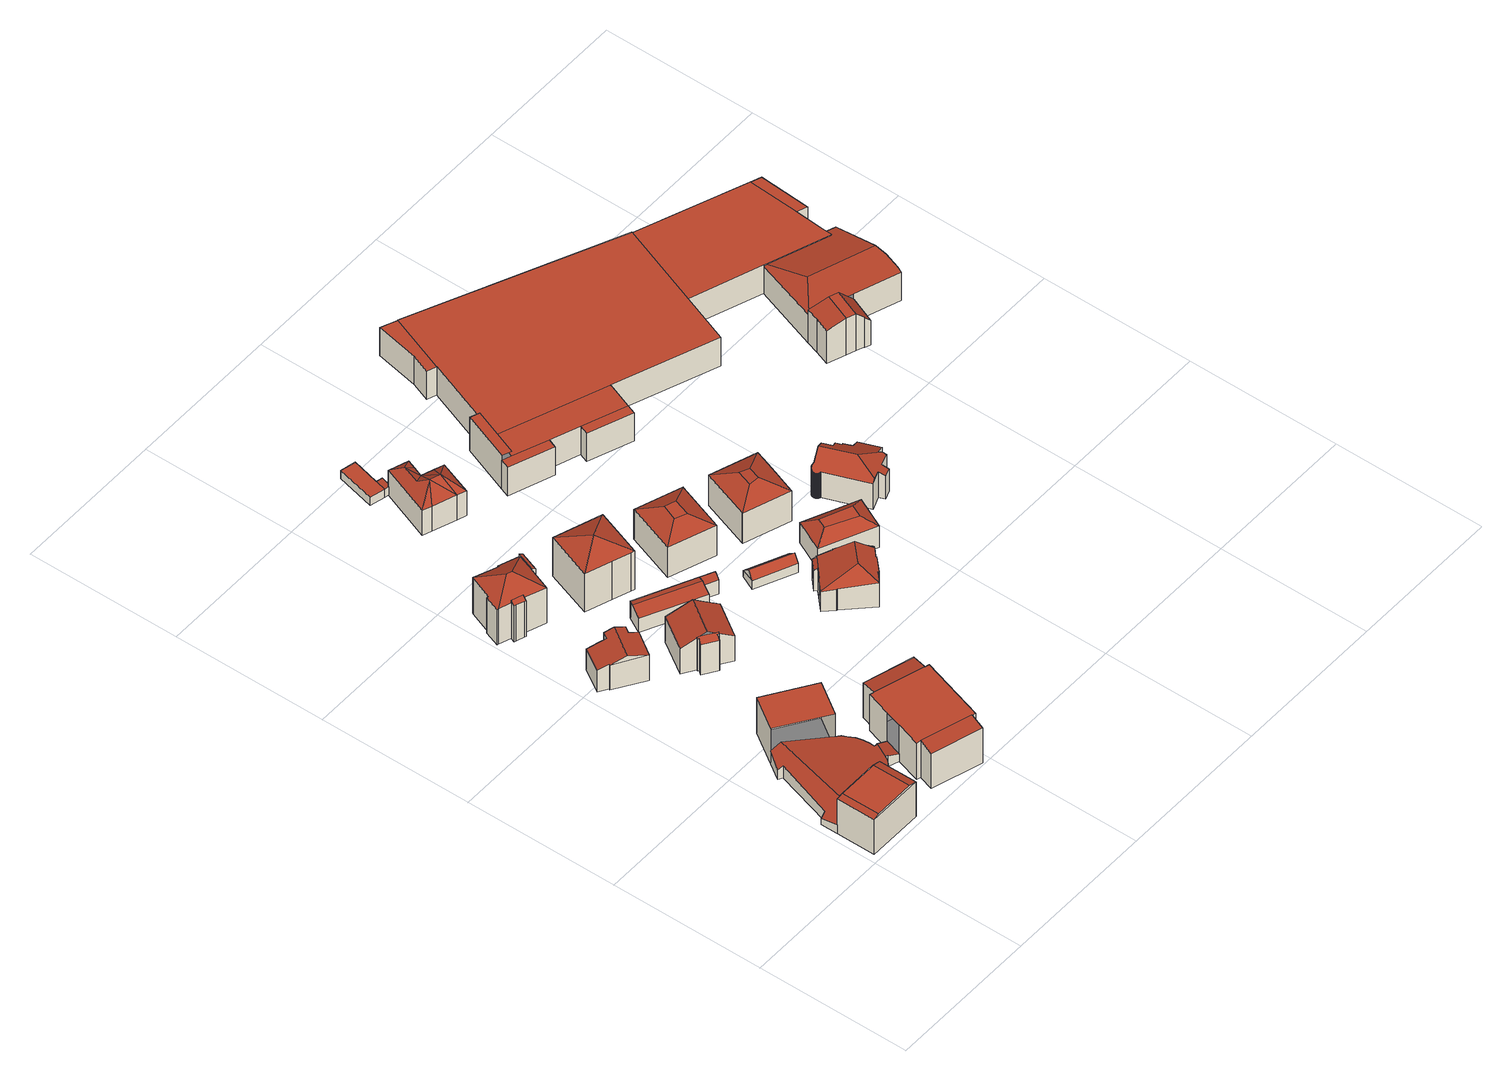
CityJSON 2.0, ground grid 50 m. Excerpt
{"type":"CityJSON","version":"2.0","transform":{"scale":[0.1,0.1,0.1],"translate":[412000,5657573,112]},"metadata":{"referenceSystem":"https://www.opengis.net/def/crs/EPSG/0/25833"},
"CityObjects":{
"building1":{"type":"Building","attributes":{"Gemeindeschluessel":14612000,"Geometrietyp2DReferenz":"3000","function":"31001_9998","roofType":"9999"},"children":["building1-1","building1-2","building1-3","building1-4","building1-5","building1-6","building1-7"]},
"building1-1":{"type":"BuildingPart","attributes":{"Dachtyp_tdc":"tdcPolyFlatRoof","Dachneigung":0,"QualitaetDacherkennung":56,"Geometrietyp2DReferenz":"3000","measuredHeight":13.81,"roofType":"1000"},"parents":["building1"],"geometry":[{"type":"MultiSurface","lod":"2","boundaries":[[[0,1,2,3,4]],[[1,5,6,2]],[[5,7,8,9,6]],[[7,5,1,0]],[[3,2,6,9,10]]],"semantics":{"surfaces":[{"type":"WallSurface"},{"type":"RoofSurface"},{"type":"GroundSurface"}],"values":[0,0,0,1,2]}}]},
"building1-2":{"type":"BuildingPart","attributes":{"Dachtyp_tdc":"tdcFreeFormRoof","Dachneigung":10.01,"QualitaetDacherkennung":7,"Geometrietyp2DReferenz":"3000","measuredHeight":7.67,"roofType":"5000"},"parents":["building1"],"geometry":[{"type":"MultiSurface","lod":"2","boundaries":[[[11,12,13,14]],[[12,15,16,13]],[[15,4,3,16]],[[8,17,18,9]],[[17,19,20,18]],[[19,21,22,20]],[[21,23,24,22]],[[23,25,26,24]],[[25,27,28,26]],[[27,29,30,28]],[[29,31,32,30]],[[31,33,34,32]],[[35,36,37,38]],[[36,39,40,37]],[[39,41,42,40]],[[43,44,45,46]],[[44,11,14,45]],[[47,41,39,36,35,48,49,50,33,31,29,27,25,23,21,19,17,8,51]],[[51,4,15,12,11,44,43,47]],[[14,13,16,3,10,9,18,20,22,24,26,28,30,32,34,52,53,54,38,37,40,42,55,46,45]],[[50,49,53,52]],[[49,48,54,53]],[[48,35,38,54]]],"semantics":{"surfaces":[{"type":"WallSurface"},{"type":"RoofSurface"},{"type":"GroundSurface"}],"values":[0,0,0,0,0,0,0,0,0,0,0,0,0,0,0,0,0,1,1,2,0,0,0]}}]},
"building1-3":{"type":"BuildingPart","attributes":{"Dachtyp_tdc":"tdcPolyFlatRoof","Dachneigung":0,"QualitaetDacherkennung":78,"Geometrietyp2DReferenz":"3000","measuredHeight":13.97,"roofType":"1000"},"parents":["building1"],"geometry":[{"type":"MultiSurface","lod":"2","boundaries":[[[56,57,58]],[[56,59,60,57]],[[59,61,62,60]],[[63,64,65,66]],[[64,67,68,65]],[[67,69,70,68]],[[69,71,72,70]],[[73,74,75,76]],[[74,77,78,75]],[[77,79,78]],[[77,74,73,71,69,67,64,63,61,59,56]],[[57,60,62,66,65,68,70,72,76,75,78]]],"semantics":{"surfaces":[{"type":"WallSurface"},{"type":"RoofSurface"},{"type":"GroundSurface"}],"values":[0,0,0,0,0,0,0,0,0,0,1,2]}}]},
"building1-4":{"type":"BuildingPart","attributes":{"Dachtyp_tdc":"tdcCutGableRoof","Dachneigung":0.184,"QualitaetDacherkennung":69,"Geometrietyp2DReferenz":"3000","measuredHeight":13.96,"roofType":"9999"},"parents":["building1"],"geometry":[{"type":"MultiSurface","lod":"2","boundaries":[[[80,81,82,42,41]],[[81,83,84,82]],[[83,85,43,46,84]],[[81,80,86,87]],[[83,81,87,88]],[[85,83,88,89]],[[80,85,89,86]],[[88,87,86,89]],[[42,82,84,46,55]]],"semantics":{"surfaces":[{"type":"WallSurface"},{"type":"RoofSurface"},{"type":"GroundSurface"}],"values":[0,0,0,1,0,1,0,1,2]}}]},
"building1-5":{"type":"BuildingPart","attributes":{"Dachtyp_tdc":"tdcPolyFlatRoof","Dachneigung":8.02,"QualitaetDacherkennung":47,"Geometrietyp2DReferenz":"3000","measuredHeight":14.15,"roofType":"2100"},"parents":["building1"],"geometry":[{"type":"MultiSurface","lod":"2","boundaries":[[[90,91,70,72,71]],[[91,92,93,70]],[[92,94,95,93]],[[94,96,73,76,95]],[[96,94,92,91,90]],[[72,70,93,95,76]]],"semantics":{"surfaces":[{"type":"WallSurface"},{"type":"RoofSurface"},{"type":"GroundSurface"}],"values":[0,0,0,0,1,2]}}]},
"building1-6":{"type":"BuildingPart","attributes":{"Dachtyp_tdc":"tdcPolyFlatRoof","Dachneigung":17.38,"QualitaetDacherkennung":44,"Geometrietyp2DReferenz":"3000","measuredHeight":4.23,"roofType":"2100"},"parents":["building1"],"geometry":[{"type":"MultiSurface","lod":"2","boundaries":[[[79,97,98,78]],[[97,99,100,98]],[[99,101,50,52,100]],[[102,103,104,34,33]],[[103,58,57,104]],[[58,103,102,101,99,97,79]],[[98,100,52,34,104,57,78]]],"semantics":{"surfaces":[{"type":"WallSurface"},{"type":"RoofSurface"},{"type":"GroundSurface"}],"values":[0,0,0,0,0,1,2]}}]},
"building1-7":{"type":"BuildingPart","attributes":{"Dachtyp_tdc":"tdcPolyFlatRoof","Dachneigung":8.83,"QualitaetDacherkennung":47,"Geometrietyp2DReferenz":"3000","measuredHeight":14.2,"roofType":"2100"},"parents":["building1"],"geometry":[{"type":"MultiSurface","lod":"2","boundaries":[[[105,106,63,66,107]],[[108,109,110,62,61]],[[109,105,107,110]],[[109,108,106,105]],[[107,66,62,110]]],"semantics":{"surfaces":[{"type":"WallSurface"},{"type":"RoofSurface"},{"type":"GroundSurface"}],"values":[0,0,0,1,2]}}]},
"building2":{"type":"Building","attributes":{"Dachtyp_tdc":"tdcFreeFormRoof","Gemeindeschluessel":14612000,"Dachneigung":21.35,"QualitaetDacherkennung":28,"Geometrietyp2DReferenz":"3000","measuredHeight":11.44,"function":"31001_9998","roofType":"5000"},"geometry":[{"type":"Solid","lod":"2","boundaries":[[[[111,112,113,114]],[[112,115,116,113]],[[115,117,118,116]],[[117,119,120,118]],[[119,121,122,120]],[[121,123,124,122]],[[123,125,126,124]],[[125,127,128,126]],[[127,129,130,128]],[[129,131,132,130]],[[131,111,114,132]],[[133,123,121,119,117,115,112,111,134]],[[131,129,127,125,133,134]],[[125,123,133]],[[111,131,134]],[[114,113,116,118,120,122,124,126,128,130,132]]]],"semantics":{"surfaces":[{"type":"WallSurface"},{"type":"RoofSurface"},{"type":"GroundSurface"}],"values":[[0,0,0,0,0,0,0,0,0,0,0,1,1,0,0,2]]}}]},
"building3":{"type":"Building","attributes":{"Gemeindeschluessel":14612000,"Geometrietyp2DReferenz":"3000","function":"31001_9998","roofType":"9999"},"children":["building3-1","building3-2","building3-3"]},
"building3-1":{"type":"BuildingPart","attributes":{"Dachtyp_tdc":"tdcPolyFlatRoof","Dachneigung":27.1,"QualitaetDacherkennung":61,"Geometrietyp2DReferenz":"3000","measuredHeight":14.26,"roofType":"2100"},"parents":["building3"],"geometry":[{"type":"MultiSurface","lod":"2","boundaries":[[[135,136,137,138,139]],[[136,140,141,137]],[[140,142,143,144,141]],[[142,140,136,135]],[[138,137,141,144,145]]],"semantics":{"surfaces":[{"type":"WallSurface"},{"type":"RoofSurface"},{"type":"GroundSurface"}],"values":[0,0,0,1,2]}}]},
"building3-2":{"type":"BuildingPart","attributes":{"Dachtyp_tdc":"tdcPolyFlatRoof","Dachneigung":31.31,"QualitaetDacherkennung":47,"Geometrietyp2DReferenz":"3000","measuredHeight":14.79,"roofType":"2100"},"parents":["building3"],"geometry":[{"type":"MultiSurface","lod":"2","boundaries":[[[146,147,148,149,150]],[[147,151,152,148]],[[151,153,154,152]],[[153,155,156,154]],[[155,157,158,159,156]],[[155,153,151,147,146,157]],[[159,149,148,152,154,156]]],"semantics":{"surfaces":[{"type":"WallSurface"},{"type":"RoofSurface"},{"type":"GroundSurface"}],"values":[0,0,0,0,0,1,2]}}]},
"building3-3":{"type":"BuildingPart","attributes":{"Dachtyp_tdc":"tdcFreeFormRoof","Dachneigung":29.78,"QualitaetDacherkennung":62,"Geometrietyp2DReferenz":"3000","measuredHeight":17.61,"roofType":"5000"},"parents":["building3"],"geometry":[{"type":"MultiSurface","lod":"2","boundaries":[[[160,161,162,163]],[[161,164,165,162]],[[164,166,167,165]],[[166,168,169,167]],[[168,139,138,169]],[[143,170,171,144]],[[170,150,149,171]],[[158,172,173,159]],[[172,174,175,173]],[[174,176,177,175]],[[176,160,163,177]],[[172,158,150,170,178,179]],[[170,143,180,178]],[[180,139,168,166,164,179,178]],[[164,161,160,176,174,172,179]],[[163,162,165,167,169,138,145,144,171,149,159,173,175,177]]],"semantics":{"surfaces":[{"type":"WallSurface"},{"type":"RoofSurface"},{"type":"GroundSurface"}],"values":[0,0,0,0,0,0,0,0,0,0,0,1,1,1,1,2]}}]},
"building4":{"type":"Building","attributes":{"Gemeindeschluessel":14612000,"Geometrietyp2DReferenz":"3000","function":"31001_9998","roofType":"9999"},"children":["building4-1","building4-2"]},
"building4-1":{"type":"BuildingPart","attributes":{"Dachtyp_tdc":"tdcGableRoof","Dachneigung":28.21,"QualitaetDacherkennung":51,"Geometrietyp2DReferenz":"3000","measuredHeight":13.75,"roofType":"3100"},"parents":["building4"],"geometry":[{"type":"MultiSurface","lod":"2","boundaries":[[[181,182,183,184]],[[185,186,187,188]],[[186,189,190,187]],[[189,191,192,190]],[[191,193,194,192]],[[193,195,196,194]],[[195,197,198,196]],[[197,181,184,198]],[[193,191,189,186,185,199,200]],[[200,201,182,181,197,195,193]],[[184,183,202,188,187,190,192,194,196,198]]],"semantics":{"surfaces":[{"type":"WallSurface"},{"type":"RoofSurface"},{"type":"GroundSurface"}],"values":[0,0,0,0,0,0,0,0,1,1,2]}}]},
"building4-2":{"type":"BuildingPart","attributes":{"Dachtyp_tdc":"tdcPolyFlatRoof","Dachneigung":27.36,"QualitaetDacherkennung":19,"Geometrietyp2DReferenz":"3000","measuredHeight":12.52,"roofType":"2100"},"parents":["building4"],"geometry":[{"type":"MultiSurface","lod":"2","boundaries":[[[203,204,205,206]],[[204,207,208,205]],[[207,209,210,208]],[[209,211,212,210]],[[211,213,214,212]],[[213,215,188,214]],[[215,185,188]],[[216,203,206,183,182]],[[216,201,217,199,215,213,211,209,207,204,203]],[[206,205,208,210,212,214,188,202,183]]],"semantics":{"surfaces":[{"type":"WallSurface"},{"type":"RoofSurface"},{"type":"GroundSurface"}],"values":[0,0,0,0,0,0,0,0,1,2]}}]},
"building5":{"type":"Building","attributes":{"Dachtyp_tdc":"tdcFreeFormRoof","Gemeindeschluessel":14612000,"Dachneigung":17.05,"QualitaetDacherkennung":31,"Geometrietyp2DReferenz":"3000","measuredHeight":6.68,"function":"31001_9998","roofType":"5000"},"geometry":[{"type":"Solid","lod":"2","boundaries":[[[[218,219,220,221]],[[219,222,223,220]],[[222,224,225,223]],[[224,226,227,225]],[[226,228,229,227]],[[228,218,221,229]],[[226,224,230,231,228]],[[230,222,219,218,231]],[[218,228,231]],[[224,222,230]],[[221,220,223,225,227,229]]]],"semantics":{"surfaces":[{"type":"WallSurface"},{"type":"RoofSurface"},{"type":"GroundSurface"}],"values":[[0,0,0,0,0,0,1,1,0,0,2]]}}]},
"building6":{"type":"Building","attributes":{"Dachtyp_tdc":"tdcTentRoof","Gemeindeschluessel":14612000,"Dachneigung":24.76,"QualitaetDacherkennung":51,"Geometrietyp2DReferenz":"3000","measuredHeight":18.45,"function":"31001_9998","roofType":"3500"},"geometry":[{"type":"Solid","lod":"2","boundaries":[[[[232,233,234,235]],[[233,236,237,234]],[[236,238,239,237]],[[238,240,241,239]],[[240,242,243,241]],[[242,244,245,243]],[[244,232,235,245]],[[233,232,246]],[[236,233,246]],[[240,238,236,246]],[[232,244,242,240,246]],[[235,234,237,239,241,243,245]]]],"semantics":{"surfaces":[{"type":"WallSurface"},{"type":"RoofSurface"},{"type":"GroundSurface"}],"values":[[0,0,0,0,0,0,0,1,1,1,1,2]]}}]},
"building7":{"type":"Building","attributes":{"Dachtyp_tdc":"tdcPolyFlatRoof","Gemeindeschluessel":14612000,"Dachneigung":10.16,"QualitaetDacherkennung":55,"Geometrietyp2DReferenz":"3000","measuredHeight":5.81,"function":"31001_9998","roofType":"2100"},"geometry":[{"type":"Solid","lod":"2","boundaries":[[[[247,248,249,250]],[[248,219,251,249]],[[219,252,253,251]],[[252,254,255,253]],[[254,256,257,255]],[[256,247,250,257]],[[256,254,252,219,248,247]],[[250,249,251,253,255,257]]]],"semantics":{"surfaces":[{"type":"WallSurface"},{"type":"RoofSurface"},{"type":"GroundSurface"}],"values":[[0,0,0,0,0,0,1,2]]}}]},
"building8":{"type":"Building","attributes":{"Dachtyp_tdc":"tdcFreeFormRoof","Gemeindeschluessel":14612000,"Dachneigung":33.79,"QualitaetDacherkennung":71,"Geometrietyp2DReferenz":"3000","measuredHeight":13.36,"function":"31001_9998","roofType":"5000"},"geometry":[{"type":"Solid","lod":"2","boundaries":[[[[258,259,260,261]],[[259,262,263,260]],[[262,264,265,263]],[[264,266,267,265]],[[266,268,269,267]],[[268,270,271,269]],[[270,272,273,271]],[[272,274,275,273]],[[274,276,277,275]],[[276,278,279,277]],[[278,280,281,279]],[[280,282,283,281]],[[282,258,261,283]],[[284,280,278]],[[285,286,287,284,278,276]],[[288,272,270]],[[285,272,288]],[[285,274,272]],[[274,285,276]],[[288,270,268]],[[264,288,268,266]],[[262,288,264]],[[262,285,288]],[[285,262,286]],[[287,259,258]],[[287,262,259]],[[262,287,286]],[[282,287,258]],[[282,284,287]],[[284,282,280]],[[261,260,263,265,267,269,271,273,275,277,279,281,283]]]],"semantics":{"surfaces":[{"type":"WallSurface"},{"type":"RoofSurface"},{"type":"GroundSurface"}],"values":[[0,0,0,0,0,0,0,0,0,0,0,0,0,1,1,1,1,1,1,1,1,1,1,1,1,1,1,1,1,1,2]]}}]},
"building9":{"type":"Building","attributes":{"Gemeindeschluessel":14612000,"Geometrietyp2DReferenz":"3000","function":"31001_9998","roofType":"9999"},"children":["building9-1","building9-2"]},
"building9-1":{"type":"BuildingPart","attributes":{"Dachtyp_tdc":"tdcPolyFlatRoof","Dachneigung":4.37,"QualitaetDacherkennung":68,"Geometrietyp2DReferenz":"3000","measuredHeight":3.14,"roofType":"2100"},"parents":["building9"],"geometry":[{"type":"MultiSurface","lod":"2","boundaries":[[[289,290,291,292]],[[290,293,294,291]],[[293,295,296,294]],[[295,297,298,296]],[[299,289,292,300]],[[299,297,295,293,290,289]],[[292,291,294,296,298,300]]],"semantics":{"surfaces":[{"type":"WallSurface"},{"type":"RoofSurface"},{"type":"GroundSurface"}],"values":[0,0,0,0,0,1,2]}}]},
"building9-2":{"type":"BuildingPart","attributes":{"Dachtyp_tdc":"tdcPolyFlatRoof","Dachneigung":0,"QualitaetDacherkennung":90,"Geometrietyp2DReferenz":"3000","measuredHeight":3.08,"roofType":"1000"},"parents":["building9"],"geometry":[{"type":"MultiSurface","lod":"2","boundaries":[[[301,302,299,300,303]],[[304,305,306,298,297]],[[305,307,308,306]],[[307,301,303,308]],[[307,305,304,302,301]],[[303,300,298,306,308]]],"semantics":{"surfaces":[{"type":"WallSurface"},{"type":"RoofSurface"},{"type":"GroundSurface"}],"values":[0,0,0,0,1,2]}}]},
"building10":{"type":"Building","attributes":{"Dachtyp_tdc":"tdcFreeFormRoof","Gemeindeschluessel":14612000,"Dachneigung":26.36,"QualitaetDacherkennung":58,"Geometrietyp2DReferenz":"3000","measuredHeight":14.49,"function":"31001_9998","roofType":"5000"},"geometry":[{"type":"Solid","lod":"2","boundaries":[[[[309,310,311,312]],[[310,313,314,311]],[[313,315,316,314]],[[315,317,318,316]],[[317,319,320,318]],[[319,309,312,320]],[[321,317,315,322]],[[309,319,317,321,323,324]],[[324,323,325,310]],[[325,322,315,313,310]],[[323,321,322,325]],[[310,309,324]],[[312,311,314,316,318,320]]]],"semantics":{"surfaces":[{"type":"WallSurface"},{"type":"RoofSurface"},{"type":"GroundSurface"}],"values":[[0,0,0,0,0,0,1,1,1,1,1,0,2]]}}]},
"building11":{"type":"Building","attributes":{"Dachtyp_tdc":"tdcGableRoof","Gemeindeschluessel":14612000,"Dachneigung":43.45,"QualitaetDacherkennung":60,"Geometrietyp2DReferenz":"3000","measuredHeight":5.32,"function":"31001_9998","roofType":"3100"},"geometry":[{"type":"Solid","lod":"2","boundaries":[[[[326,327,328,329]],[[327,330,331,328]],[[330,332,333,331]],[[332,326,329,333]],[[330,327,334]],[[326,332,335]],[[327,326,335,334]],[[332,330,334,335]],[[329,328,331,333]]]],"semantics":{"surfaces":[{"type":"WallSurface"},{"type":"RoofSurface"},{"type":"GroundSurface"}],"values":[[0,0,0,0,0,0,1,1,2]]}}]},
"building12":{"type":"Building","attributes":{"Gemeindeschluessel":14612000,"Geometrietyp2DReferenz":"3000","function":"31001_9998","roofType":"9999"},"children":["building12-1","building12-2","building12-3"]},
"building12-1":{"type":"BuildingPart","attributes":{"Dachtyp_tdc":"tdcPolyFlatRoof","Dachneigung":36.32,"QualitaetDacherkennung":47,"Geometrietyp2DReferenz":"3000","measuredHeight":8.52,"roofType":"2100"},"parents":["building12"],"geometry":[{"type":"MultiSurface","lod":"2","boundaries":[[[336,337,338,339]],[[337,340,341,338]],[[340,342,343,341]],[[342,344,345,346,343]],[[336,339,347]],[[344,342,340,337,336]],[[338,341,343,346,339]]],"semantics":{"surfaces":[{"type":"WallSurface"},{"type":"RoofSurface"},{"type":"GroundSurface"}],"values":[0,0,0,0,0,1,2]}}]},
"building12-2":{"type":"BuildingPart","attributes":{"Dachtyp_tdc":"tdcGableRoof","Dachneigung":15.63,"QualitaetDacherkennung":21,"Geometrietyp2DReferenz":"3000","measuredHeight":10.46,"roofType":"3100"},"parents":["building12"],"geometry":[{"type":"MultiSurface","lod":"2","boundaries":[[[348,349,350,351]],[[349,352,353,350]],[[352,354,355,353]],[[354,356,357,355]],[[356,358,359,357]],[[352,349,348,360]],[[360,361,358,356,354,352]],[[359,362,363,351,350,353,355,357]]],"semantics":{"surfaces":[{"type":"WallSurface"},{"type":"RoofSurface"},{"type":"GroundSurface"}],"values":[0,0,0,0,0,1,1,2]}}]},
"building12-3":{"type":"BuildingPart","attributes":{"Dachtyp_tdc":"tdcHipAndGableRoof","Dachneigung":23.68,"QualitaetDacherkennung":31,"Geometrietyp2DReferenz":"3000","measuredHeight":12.31,"roofType":"5000"},"parents":["building12"],"geometry":[{"type":"MultiSurface","lod":"2","boundaries":[[[345,364,365,346]],[[364,366,348,351,365]],[[367,368,369,359,358]],[[368,370,371,369]],[[370,372,373,371]],[[372,374,375,373]],[[374,376,377,375]],[[376,378,379,377]],[[378,380,381,379]],[[380,382,383,381]],[[382,384,385,383]],[[384,347,339,385]],[[384,382,380,378,376,386]],[[376,374,372,370,368,367,387,386]],[[387,366,364,345,347,384,386]],[[346,365,351,363,362,359,369,371,373,375,377,379,381,383,385,339]]],"semantics":{"surfaces":[{"type":"WallSurface"},{"type":"RoofSurface"},{"type":"GroundSurface"}],"values":[0,0,0,0,0,0,0,0,0,0,0,0,1,1,1,2]}}]},
"building13":{"type":"Building","attributes":{"Dachtyp_tdc":"tdcCutTentRoof","Gemeindeschluessel":14612000,"Dachneigung":37.34,"QualitaetDacherkennung":54,"Geometrietyp2DReferenz":"3000","measuredHeight":10.9,"function":"31001_9998","roofType":"9999"},"geometry":[{"type":"Solid","lod":"2","boundaries":[[[[388,389,390,391]],[[389,392,393,390]],[[392,394,395,393]],[[394,388,391,395]],[[389,388,396,397]],[[392,389,397,398]],[[394,392,398,399]],[[388,394,399,396]],[[399,398,397,396]],[[391,390,393,395]]]],"semantics":{"surfaces":[{"type":"WallSurface"},{"type":"RoofSurface"},{"type":"GroundSurface"}],"values":[[0,0,0,0,1,1,1,1,1,2]]}}]},
"building14":{"type":"Building","attributes":{"Dachtyp_tdc":"tdcCutTentRoof","Gemeindeschluessel":14612000,"Dachneigung":25.2,"QualitaetDacherkennung":60,"Geometrietyp2DReferenz":"3000","measuredHeight":14.65,"function":"31001_9998","roofType":"9999"},"geometry":[{"type":"Solid","lod":"2","boundaries":[[[[400,401,402,403]],[[401,404,405,402]],[[404,406,407,405]],[[406,408,409,407]],[[408,410,411,409]],[[410,412,413,411]],[[412,414,415,413]],[[414,416,417,415]],[[416,400,403,417]],[[406,404,401,400,416,418,419]],[[408,406,419,420]],[[414,412,410,408,420,421]],[[416,414,421,418]],[[421,420,419,418]],[[403,402,405,407,409,411,413,415,417]]]],"semantics":{"surfaces":[{"type":"WallSurface"},{"type":"RoofSurface"},{"type":"GroundSurface"}],"values":[[0,0,0,0,0,0,0,0,0,1,1,1,1,1,2]]}}]},
"building15":{"type":"Building","attributes":{"name":"Erich-Kästner-Museum","Dachtyp_tdc":"tdcFreeFormRoof","Gemeindeschluessel":14612000,"Dachneigung":29.41,"QualitaetDacherkennung":34,"Geometrietyp2DReferenz":"3000","measuredHeight":12.78,"function":"31001_3034","roofType":"5000"},"geometry":[{"type":"Solid","lod":"2","boundaries":[[[[422,423,424,425]],[[423,426,427,424]],[[426,428,429,427]],[[428,430,431,429]],[[430,432,433,431]],[[432,434,435,433]],[[434,436,437,435]],[[436,438,439,437]],[[438,440,441,439]],[[440,442,443,441]],[[442,444,445,443]],[[444,446,447,445]],[[446,448,449,447]],[[448,450,451,449]],[[450,452,453,451]],[[452,454,455,453]],[[454,456,457,455]],[[456,458,459,457]],[[458,460,461,459]],[[460,462,463,461]],[[462,464,465,463]],[[464,466,467,465]],[[466,468,469,467]],[[468,470,471,469]],[[470,472,473,471]],[[472,474,475,473]],[[474,476,477,475]],[[476,478,479,477]],[[478,480,481,479]],[[480,482,483,481]],[[482,484,485,483]],[[484,486,487,485]],[[486,488,489,487]],[[488,490,491,489]],[[490,492,493,491]],[[492,494,495,493]],[[494,496,497,495]],[[496,498,499,497]],[[498,500,501,499]],[[500,502,503,501]],[[502,504,505,503]],[[504,506,507,505]],[[506,508,509,507]],[[508,510,511,509]],[[510,512,513,511]],[[512,514,515,513]],[[514,516,517,515]],[[516,518,519,517]],[[518,520,521,519]],[[520,522,523,521]],[[522,524,525,523]],[[524,526,527,525]],[[526,528,529,527]],[[528,530,531,529]],[[530,532,533,531]],[[532,534,535,533]],[[534,536,537,535]],[[536,538,539,537]],[[538,540,541,539]],[[540,422,425,541]],[[442,440,542,543,544,448,446,444]],[[432,430,428,426,423,422,545,543,542,438,436,434]],[[450,544,543,545,540,538,536,534,532,530,528,526,524,522,520,518,516,514,512,510,508,506,504,502,500,498,496,494,492,490,488,486,484,482,480,478,476,474,472,470,468,466,464,462,460,458,456,454,452]],[[422,540,545]],[[440,438,542]],[[450,448,544]],[[425,424,427,429,431,433,435,437,439,441,443,445,447,449,451,453,455,457,459,461,463,465,467,469,471,473,475,477,479,481,483,485,487,489,491,493,495,497,499,501,503,505,507,509,511,513,515,517,519,521,523,525,527,529,531,533,535,537,539,541]]]],"semantics":{"surfaces":[{"type":"WallSurface"},{"type":"RoofSurface"},{"type":"GroundSurface"}],"values":[[0,0,0,0,0,0,0,0,0,0,0,0,0,0,0,0,0,0,0,0,0,0,0,0,0,0,0,0,0,0,0,0,0,0,0,0,0,0,0,0,0,0,0,0,0,0,0,0,0,0,0,0,0,0,0,0,0,0,0,0,1,1,1,0,0,0,2]]}}]},
"building16":{"type":"Building","attributes":{"name":"Simmel Center","Gemeindeschluessel":14612000,"Geometrietyp2DReferenz":"3000","function":"31001_2052","roofType":"9999"},"children":["building16-1","building16-2","building16-3","building16-4","building16-5","building16-6","building16-7","building16-8","building16-9","building16-10"]},
"building16-1":{"type":"BuildingPart","attributes":{"Dachtyp_tdc":"tdcPolyFlatRoof","Dachneigung":0,"QualitaetDacherkennung":57,"Geometrietyp2DReferenz":"3000","measuredHeight":10.95,"roofType":"1000"},"parents":["building16"],"geometry":[{"type":"MultiSurface","lod":"2","boundaries":[[[546,547,548,549]],[[546,550,551,547]],[[550,552,553,551]],[[552,550,546,549,554]],[[548,547,551,553,555]]],"semantics":{"surfaces":[{"type":"WallSurface"},{"type":"RoofSurface"},{"type":"GroundSurface"}],"values":[0,0,0,1,2]}}]},
"building16-2":{"type":"BuildingPart","attributes":{"Dachtyp_tdc":"tdcPolyFlatRoof","Dachneigung":0,"QualitaetDacherkennung":56,"Geometrietyp2DReferenz":"3000","measuredHeight":10.94,"roofType":"1000"},"parents":["building16"],"geometry":[{"type":"MultiSurface","lod":"2","boundaries":[[[556,557,558,559]],[[556,560,561,557]],[[560,562,563,561]],[[562,560,556,559]],[[558,557,561,563]]],"semantics":{"surfaces":[{"type":"WallSurface"},{"type":"RoofSurface"},{"type":"GroundSurface"}],"values":[0,0,0,1,2]}}]},
"building16-3":{"type":"BuildingPart","attributes":{"Dachtyp_tdc":"tdcPolyFlatRoof","Dachneigung":0,"QualitaetDacherkennung":83,"Geometrietyp2DReferenz":"3000","measuredHeight":10.9,"roofType":"1000"},"parents":["building16"],"geometry":[{"type":"MultiSurface","lod":"2","boundaries":[[[564,565,566,567,568]],[[569,570,571,572,573,574]],[[575,570,569,565,564,576,577,578]],[[579,580,581,568,567,573,572,582,583]],[[578,577,580,579,584]],[[576,564,568,581]]],"semantics":{"surfaces":[{"type":"WallSurface"},{"type":"RoofSurface"},{"type":"GroundSurface"}],"values":[0,0,1,2,0,0]}}]},
"building16-4":{"type":"BuildingPart","attributes":{"Dachtyp_tdc":"tdcPolyFlatRoof","Dachneigung":0,"QualitaetDacherkennung":67,"Geometrietyp2DReferenz":"3000","measuredHeight":10.97,"roofType":"1000"},"parents":["building16"],"geometry":[{"type":"MultiSurface","lod":"2","boundaries":[[[585,586,587,588,589]],[[590,591,576,581,592,593]],[[594,595,596,580,577]],[[595,597,598,599,596]],[[595,594,591,590,586,585,600,597]],[[599,601,589,588,592,581,580,596]]],"semantics":{"surfaces":[{"type":"WallSurface"},{"type":"RoofSurface"},{"type":"GroundSurface"}],"values":[0,0,0,0,1,2]}}]},
"building16-5":{"type":"BuildingPart","attributes":{"Dachtyp_tdc":"tdcPolyFlatRoof","Dachneigung":0,"QualitaetDacherkennung":71,"Geometrietyp2DReferenz":"3000","measuredHeight":10.81,"roofType":"1000"},"parents":["building16"],"geometry":[{"type":"MultiSurface","lod":"2","boundaries":[[[602,603,604,605]],[[603,606,607,604]],[[606,608,609,607]],[[608,593,592,609]],[[587,602,605,588]],[[587,593,608,606,603,602]],[[605,604,607,609,592,588]]],"semantics":{"surfaces":[{"type":"WallSurface"},{"type":"RoofSurface"},{"type":"GroundSurface"}],"values":[0,0,0,0,0,1,2]}}]},
"building16-6":{"type":"BuildingPart","attributes":{"Dachtyp_tdc":"tdcPolyFlatRoof","Dachneigung":0,"QualitaetDacherkennung":69,"Geometrietyp2DReferenz":"3000","measuredHeight":10.88,"roofType":"1000"},"parents":["building16"],"geometry":[{"type":"MultiSurface","lod":"2","boundaries":[[[598,559,558,599]],[[562,549,548,563]],[[610,554,549,562,559,598]],[[599,558,563,548,555,601]]],"semantics":{"surfaces":[{"type":"WallSurface"},{"type":"RoofSurface"},{"type":"GroundSurface"}],"values":[0,0,1,2]}}]},
"building16-7":{"type":"BuildingPart","attributes":{"Dachtyp_tdc":"tdcCutGableRoof","Dachneigung":47.26,"QualitaetDacherkennung":23,"Geometrietyp2DReferenz":"3000","measuredHeight":14.12,"roofType":"9999"},"parents":["building16"],"geometry":[{"type":"MultiSurface","lod":"2","boundaries":[[[611,612,613,614,615,616,617]],[[618,619,620,621,622]],[[617,618,622,611]],[[623,624,625,626,627,628,629,630,631,632,633,634]],[[615,614,624,623]],[[614,613,625,624]],[[613,612,626,625]],[[612,611,627,626]],[[611,622,628,627]],[[622,621,629,628]],[[621,620,630,629]],[[620,619,635,631,630]]],"semantics":{"surfaces":[{"type":"RoofSurface"},{"type":"GroundSurface"},{"type":"WallSurface"}],"values":[0,0,0,1,2,2,2,2,2,2,2,2]}}]},
"building16-8":{"type":"BuildingPart","attributes":{"Dachtyp_tdc":"tdcFreeFormRoof","Dachneigung":10.05,"QualitaetDacherkennung":15,"Geometrietyp2DReferenz":"3000","measuredHeight":12.83,"roofType":"5000"},"parents":["building16"],"geometry":[{"type":"MultiSurface","lod":"2","boundaries":[[[636,637,638,639]],[[637,640,641,638]],[[640,642,643,641]],[[642,644,645,643]],[[644,646,615,623,645]],[[635,584,579,631]],[[571,636,639,572]],[[647,584,635,648,649]],[[648,650,651,616,646,644,642,640,637,649]],[[637,636,571,652,647,649]],[[639,638,641,643,645,623,634,633,632,631,579,583,582,572]]],"semantics":{"surfaces":[{"type":"WallSurface"},{"type":"RoofSurface"},{"type":"GroundSurface"}],"values":[0,0,0,0,0,0,0,1,1,1,2]}}]},
"building16-9":{"type":"BuildingPart","attributes":{"Dachtyp_tdc":"tdcPolyFlatRoof","Dachneigung":0,"QualitaetDacherkennung":49,"Geometrietyp2DReferenz":"3000","measuredHeight":10.81,"roofType":"1000"},"parents":["building16"],"geometry":[{"type":"MultiSurface","lod":"2","boundaries":[[[653,574,573,654]],[[566,655,656,567]],[[655,653,654,656]],[[655,566,574,653]],[[654,573,567,656]]],"semantics":{"surfaces":[{"type":"WallSurface"},{"type":"RoofSurface"},{"type":"GroundSurface"}],"values":[0,0,0,1,2]}}]},
"building16-10":{"type":"BuildingPart","attributes":{"Dachtyp_tdc":"tdcPolyFlatRoof","Dachneigung":0,"QualitaetDacherkennung":49,"Geometrietyp2DReferenz":"3000","measuredHeight":12.77,"roofType":"1000"},"parents":["building16"],"geometry":[{"type":"MultiSurface","lod":"2","boundaries":[[[657,658,659,553,552]],[[658,660,585,589,659]],[[660,658,657,661]],[[555,553,659,589,601]]],"semantics":{"surfaces":[{"type":"WallSurface"},{"type":"RoofSurface"},{"type":"GroundSurface"}],"values":[0,0,1,2]}}]}
},
"vertices":[
[116,448,144],[184,550,144],[184,550,6],[116,448,6],[116,448,58],[335,449,144],[335,449,6],[266,346,144],[266,346,57],[266,346,6],[140,432,6],
[39,203,42],[96,390,52],[96,390,6],[39,203,6],[83,399,39],[83,399,6],[280,337,55],[280,337,6],[288,325,53],[288,325,6],[302,305,50],[302,305,6],[309,285,48],[309,285,6],[312,265,46],[312,265,6],[313,249,45],[313,249,6],[321,247,44],[321,247,6],[322,249,44],[322,249,6],[325,248,43],[325,248,6],[258,159,51],[234,150,55],[234,150,6],[258,159,6],[221,145,57],[221,145,6],[205,145,60],[205,145,6],[23,147,40],[23,203,28],[23,203,6],[23,147,6],[70,146,83],[281,176,48],[292,188,46],[298,199,46],[140,432,83],[298,199,6],[292,188,6],[281,176,6],[70,146,6],
[355,240,146],[355,240,6],[355,240,35],[379,318,146],[379,318,6],[392,314,146],[392,314,6],[552,265,146],[566,261,146],[566,261,6],[552,265,6],[500,49,146],[500,49,6],[488,52,146],[488,52,6],[488,53,146],[488,53,6],[327,101,146],[314,105,146],[314,105,6],[327,101,6],[338,184,146],[338,184,6],[338,184,35],
[205,145,139],[205,21,139],[205,21,6],[23,21,140],[23,21,6],[23,147,140],[177,146,146],[178,21,146],[44,21,145],[44,146,145],
[488,53,148],[488,52,148],[473,4,140],[473,4,6],[312,53,140],[312,53,6],[327,101,148],
[305,195,46],[305,195,6],[306,197,46],[306,197,6],[298,199,48],[325,248,45],[355,239,35],[355,239,6],
[567,314,140],[552,265,148],[567,314,6],[392,314,148],[407,362,140],[407,362,6],
[65,961,101],[67,964,101],[67,964,6],[65,961,6],[39,983,88],[39,983,6],[86,1057,87],[86,1057,6],[116,1037,101],[116,1037,6],[134,1025,109],[134,1025,6],[146,1044,109],[146,1044,6],[197,1010,112],[197,1010,6],[185,992,112],[185,992,6],[210,975,104],[210,975,6],[159,899,104],[159,899,6],[170,1028,121],[107,933,121],
[201,1378,154],[212,1374,149],[212,1374,12],[201,1378,12],[201,1378,145],[189,1312,149],[189,1312,12],[179,1316,154],[179,1316,149],[179,1316,12],[199,1372,12],
[83,1271,160],[78,1257,151],[78,1257,12],[83,1271,12],[83,1271,149],[74,1259,151],[74,1259,12],[50,1268,151],[50,1268,12],[43,1270,151],[43,1270,12],[48,1284,160],[48,1284,149],[48,1284,12],
[29,1348,149],[56,1420,149],[56,1420,12],[29,1348,12],[58,1425,149],[58,1425,12],[136,1395,149],[136,1395,12],[138,1401,145],[138,1401,12],[152,1245,149],[152,1245,12],[10,1298,149],[10,1298,12],[6,1299,147],[6,1299,12],[24,1349,146],[24,1349,12],[112,1332,188],[97,1338,188],[199,1372,149],
[362,766,99],[324,791,124],[324,791,3],[362,766,3],[272,825,125],[232,851,100],[232,851,3],[272,825,3],[302,957,100],[302,957,3],[342,931,125],[342,931,3],[367,915,141],[367,915,3],[393,897,124],[393,897,3],[432,872,99],[432,872,3],[278,822,129],[297,809,141],[316,796,129],[297,809,3],
[321,787,126],[317,790,126],[317,790,3],[321,787,3],[308,776,118],[308,776,3],[264,805,118],[264,805,3],[274,819,126],[274,819,3],[270,821,126],[270,821,3],[272,825,129],[324,791,129],[297,809,129],
[313,1085,69],[499,997,68],[499,997,5],[313,1085,5],[497,992,69],[497,992,5],[486,971,69],[486,971,5],[472,941,59],[472,941,5],[283,1033,59],[283,1033,5],[490,978,72],[304,1070,72],
[249,1191,159],[302,1343,159],[302,1343,11],[249,1191,11],[453,1290,159],[453,1290,11],[452,1288,159],[452,1288,11],[399,1138,159],[399,1138,11],[388,1142,159],[388,1142,11],[331,1162,159],[331,1162,11],[350,1240,196],
[486,971,63],[497,992,67],[497,992,10],[486,971,10],[499,997,10],[542,976,68],[542,976,10],[540,971,67],[540,971,10],[527,951,63],[527,951,10],
[327,1856,106],[316,1827,106],[316,1827,11],[327,1856,11],[305,1797,106],[305,1797,11],[344,1783,106],[344,1783,11],[362,1777,106],[362,1777,11],[375,1772,106],[375,1772,11],[335,1664,106],[335,1664,11],[308,1674,106],[308,1674,11],[233,1701,106],[233,1701,11],[204,1712,106],[204,1712,11],[264,1875,106],[264,1875,11],[265,1878,106],[265,1878,11],[272,1876,106],[272,1876,11],[267,1874,109],[278,1746,145],[263,1778,128],[285,1836,128],[312,1734,145],
[281,1910,44],[272,1876,44],[272,1876,13],[281,1910,13],[265,1878,44],[265,1878,13],[264,1875,44],[264,1875,13],[251,1878,43],[251,1878,13],[260,1915,43],[260,1915,13],
[282,2003,44],[260,1915,44],[282,2003,13],[251,1878,44],[203,1890,44],[203,1890,13],[234,2015,44],[234,2015,13],
[636,1044,126],[489,1096,126],[489,1096,11],[636,1044,11],[545,1255,127],[545,1255,11],[545,1257,126],[545,1257,11],[693,1205,126],[693,1205,11],[692,1203,126],[692,1203,11],[617,1169,156],[582,1181,156],[601,1117,155],[636,1044,127],[562,1131,155],
[725,835,40],[598,893,40],[598,893,7],[725,835,7],[621,942,29],[621,942,7],[748,884,29],[748,884,7],[608,913,60],[735,855,60],
[677,725,93],[703,751,93],[703,751,8],[677,725,8],[695,759,84],[695,759,8],[728,790,84],[728,790,8],[736,781,93],[736,781,85],[736,781,8],[677,725,85],
[775,756,97],[782,762,97],[782,762,8],[775,756,8],[819,724,113],[819,724,8],[857,685,97],[857,685,8],[860,682,96],[860,682,8],[853,675,96],[853,675,8],[812,717,113],[816,713,111],[816,713,8],[812,717,8],
[744,788,85],[744,788,8],[775,756,105],[853,675,100],[830,653,100],[830,653,8],[832,651,98],[832,651,8],[790,610,98],[790,610,8],[788,613,100],[788,613,8],[757,583,100],[757,583,8],[679,664,89],[679,664,8],[676,665,88],[676,665,8],[646,696,84],[646,696,8],[647,697,85],[647,697,8],[756,655,131],[816,713,131],
[765,800,86],[813,900,86],[813,900,9],[765,800,9],[979,821,92],[979,821,9],[931,720,92],[931,720,9],[816,818,118],[830,848,118],[927,807,118],[909,769,118],
[902,1080,127],[884,1028,127],[884,1028,11],[902,1080,11],[879,1015,127],[879,1015,11],[861,965,127],[861,965,11],[714,1017,127],[714,1017,11],[714,1019,127],[714,1019,11],[769,1177,127],[769,1177,11],[770,1178,127],[770,1178,11],[918,1126,127],[918,1126,11],[835,1086,158],[822,1048,158],[789,1053,155],[806,1103,155],
[1057,1018,121],[1069,988,121],[1069,988,10],[1057,1018,10],[1090,997,108],[1090,997,10],[1097,979,108],[1097,979,10],[1103,982,104],[1103,982,10],[1114,955,105],[1114,955,10],[1147,967,85],[1147,967,10],[1172,900,86],[1172,900,10],[1139,887,106],[1139,887,10],[1147,866,100],[1147,866,10],[1106,850,105],[1106,850,10],[1113,830,95],[1113,830,10],[1083,819,99],[1083,819,10],[1075,838,110],[1075,838,10],[1033,821,107],[1033,821,10],[980,959,108],[980,959,10],[978,960,108],[978,960,10],[977,960,107],[977,960,10],[976,960,107],[976,960,10],[975,961,107],[975,961,10],[974,962,106],[974,962,10],[973,962,106],[973,962,10],[973,963,106],[973,963,10],[972,964,106],[972,964,10],[971,965,106],[971,965,10],[970,966,105],[970,966,10],[970,967,105],[970,967,10],[969,968,105],[969,968,10],[969,969,105],[969,969,10],[968,970,105],[968,970,10],[968,971,105],[968,971,10],[968,972,105],[968,972,10],[968,973,106],[968,973,10],[968,974,106],[968,974,10],[968,975,106],[968,975,10],[968,976,106],[968,976,10],[968,978,106],[968,978,10],[968,979,107],[968,979,10],[969,980,107],[969,980,10],[969,981,108],[969,981,10],[970,982,108],[970,982,10],[970,983,108],[970,983,10],[971,984,109],[971,984,10],[971,985,109],[971,985,10],[972,986,110],[972,986,10],[973,987,110],[973,987,10],[974,987,111],[974,987,10],[975,988,111],[975,988,10],[976,989,112],[976,989,10],[977,989,112],[977,989,10],[978,990,113],[978,990,10],[979,990,113],[979,990,10],[980,990,114],[980,990,10],[981,991,114],[981,991,10],[982,991,115],[982,991,10],[983,991,115],[983,991,10],[984,991,116],[984,991,10],[985,991,116],[985,991,10],[987,991,117],[987,991,10],[988,990,117],[988,990,10],[1143,878,106],[1071,904,138],[1046,827,114],[1029,1007,138],
[604,1573,117],[604,1573,8],[615,1601,8],[615,1601,117],[464,1625,117],[464,1625,8],[475,1654,117],[475,1654,8],[505,1643,117],[505,1643,8],
[836,1485,117],[836,1485,8],[847,1514,8],[847,1514,117],[696,1538,117],[696,1538,8],[707,1567,117],[707,1567,8],
[1364,1908,117],[1708,1777,117],[1708,1777,116],[1708,1777,8],[1364,1908,8],[1698,1610,117],[1691,1509,117],[1691,1509,109],[1691,1509,8],[1698,1610,8],[1698,1610,116],[1689,1482,117],[1362,1909,117],[1261,1635,117],[1486,1555,117],[1486,1555,8],[1261,1635,8],[1362,1909,8],[1689,1482,8],[1496,1551,8],[1486,1555,109],
[564,1800,118],[642,2009,118],[642,2009,116],[642,2009,8],[564,1800,8],[714,2200,118],[1362,1909,118],[714,2200,8],[714,2200,116],[1261,1635,118],[1202,1477,118],[1202,1477,8],[879,1599,118],[879,1599,117],[879,1599,8],[536,1728,118],[536,1728,8],
[613,2020,116],[636,2081,116],[636,2081,8],[613,2020,8],[663,2221,116],[663,2221,8],[689,2211,116],[689,2211,8],
[536,1728,117],
[1472,1226,149],[1496,1217,122],[1495,1216,122],[1513,1209,102],[1551,1298,97],[1534,1304,118],[1506,1314,149],[1477,1324,149],[1415,1346,135],[1401,1305,135],[1384,1259,135],[1442,1237,149],[1551,1298,8],[1513,1209,8],[1495,1216,8],[1496,1217,8],[1472,1226,8],[1442,1237,8],[1384,1259,8],[1401,1305,8],[1415,1346,8],[1416,1346,8],[1477,1324,8],[1506,1314,8],[1415,1346,118],
[1725,1496,109],[1716,1353,136],[1716,1353,8],[1725,1496,8],[1713,1315,130],[1713,1315,8],[1701,1265,121],[1701,1265,8],[1694,1247,117],[1694,1247,8],[1551,1298,118],[1496,1551,113],[1416,1346,118],[1509,1424,136],[1477,1324,118],[1506,1314,118],[1689,1482,114],
[1731,1598,116],[1731,1598,8],[1742,1764,116],[1742,1764,8],
[475,1654,136],[535,1811,136],[535,1811,8],[564,1800,136],[505,1643,136]
]}
